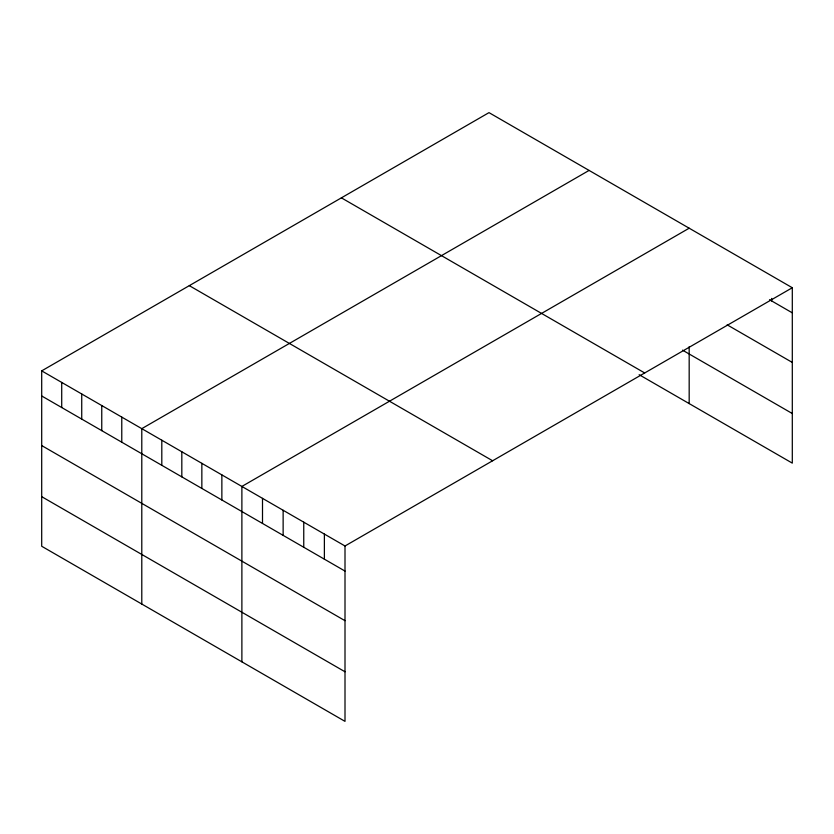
<?xml version="1.0" encoding="UTF-8"?>
<svg xmlns="http://www.w3.org/2000/svg" width="834" height="834" viewBox="0 0 834 834"><rect width="100%" height="100%" fill="white"/><g stroke="black" fill="none" stroke-linecap="round" stroke-linejoin="round"><path stroke-width="1.25" d="M41.7 370.869L345.005 545.989L345.005 721.368L41.7 546.26L41.7 370.869L488.995 112.632L792.3 287.74L792.3 463.131L639.136 374.695M589.085 170.417L141.79 428.655L141.79 604.045M689.176 228.203L241.881 486.441L241.881 661.831M345.005 545.989L792.3 287.74M769.501 299.677L792.3 312.844M727.165 324.833L792.3 362.436M682.504 350.144L792.3 413.528M341.387 197.846L644.692 372.965M189.308 285.655L492.613 460.764M41.7 395.973L345.005 571.081M41.7 445.564L345.005 620.684M41.7 496.668L345.005 671.777M771.679 298.426L771.679 300.938M689.176 346.694L689.176 403.593M324.384 534.073L324.384 559.176M303.753 522.167L303.753 547.271M283.133 510.262L283.133 535.365M262.502 498.357L262.502 523.45M221.865 474.89L221.865 499.993M201.849 463.329L201.849 488.432M181.822 451.778L181.822 476.871M161.806 440.216L161.806 465.32M121.774 417.104L121.774 442.208M101.758 405.543L101.758 430.646M81.732 393.982L81.732 419.085M61.716 382.431L61.716 407.534"/></g></svg>
